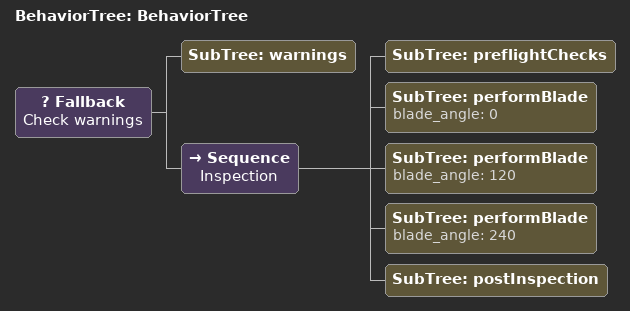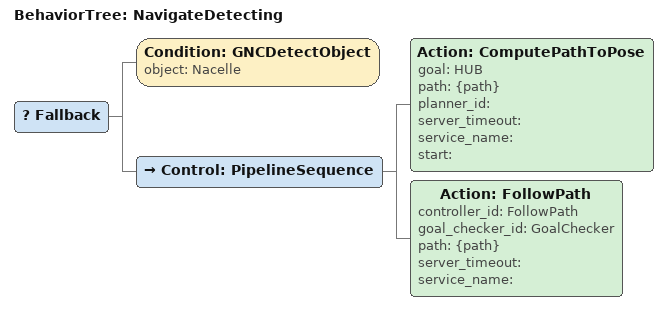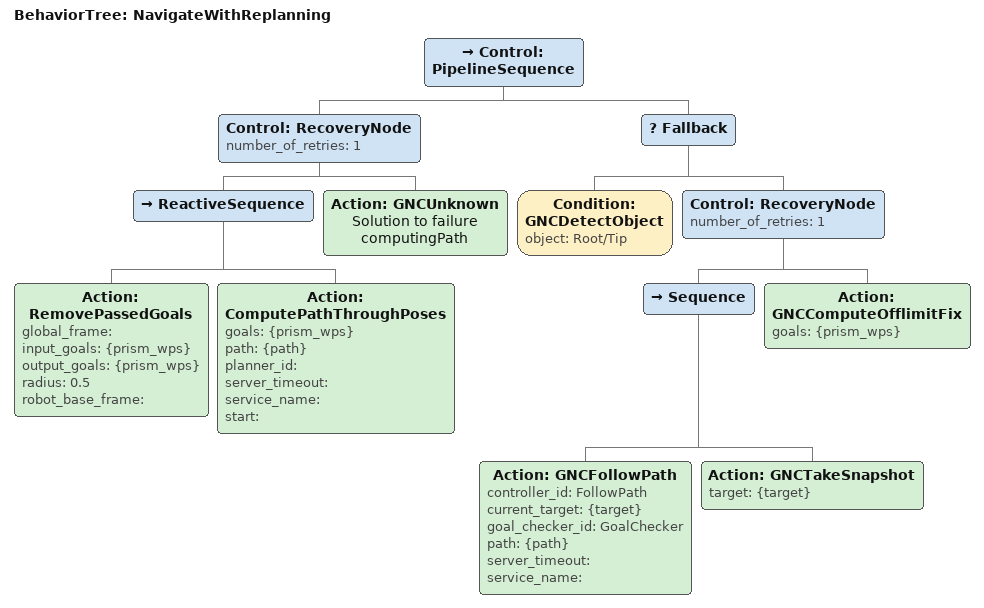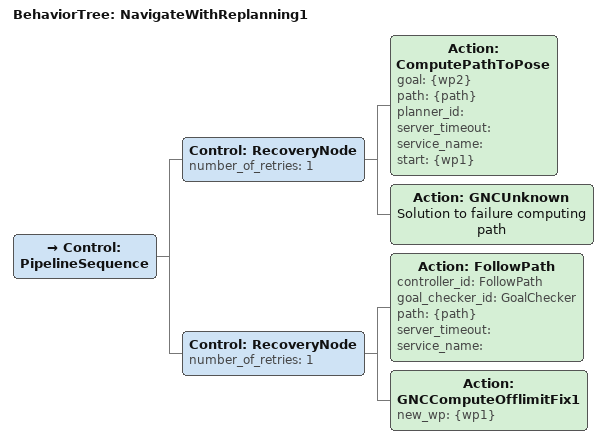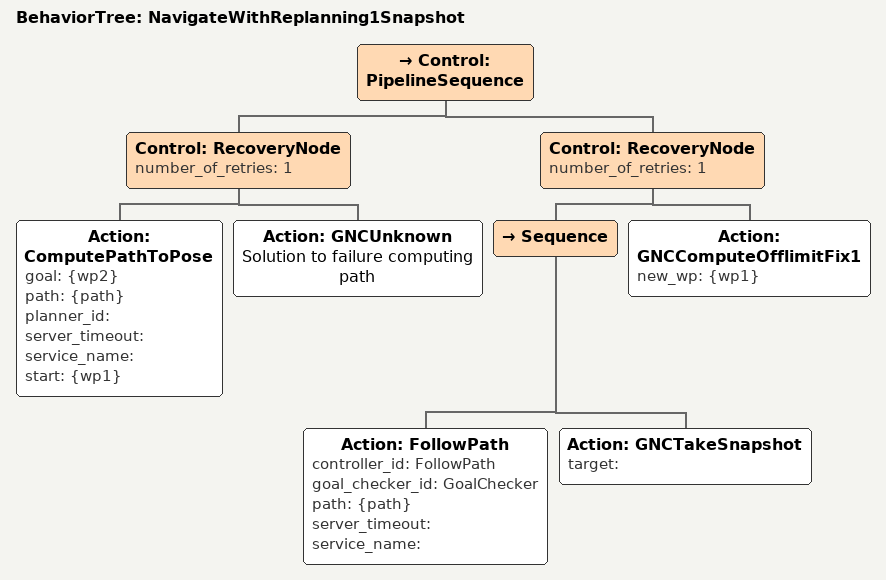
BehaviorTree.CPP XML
<BehaviorTree ID="BehaviorTree">
    <Fallback name="Check warnings">
        <SubTree ID="warnings"/>
        <Sequence name="Inspection">
            <SubTree ID="preflightChecks"/>
            <SubTree ID="performBlade" blade_angle="0"/>
            <SubTree ID="performBlade" blade_angle="120"/>
            <SubTree ID="performBlade" blade_angle="240"/>
            <SubTree ID="postInspection"/>
        </Sequence>
    </Fallback>
</BehaviorTree>

<BehaviorTree ID="NavigateDetecting">
    <Fallback>
        <Condition ID="GNCDetectObject" object="Nacelle"/>
        <Control ID="PipelineSequence">
            <Action ID="ComputePathToPose" goal="HUB" path="{path}" planner_id="" server_timeout="" service_name="" start=""/>
            <Action ID="FollowPath" controller_id="FollowPath" goal_checker_id="GoalChecker" path="{path}" server_timeout="" service_name=""/>
        </Control>
    </Fallback>
</BehaviorTree>

<BehaviorTree ID="NavigateWithReplanning">
    <Control ID="PipelineSequence">
        <Control ID="RecoveryNode" number_of_retries="1">
            <ReactiveSequence>
                <Action ID="RemovePassedGoals" global_frame="" input_goals="{prism_wps}" output_goals="{prism_wps}" radius="0.5" robot_base_frame=""/>
                <Action ID="ComputePathThroughPoses" goals="{prism_wps}" path="{path}" planner_id="" server_timeout="" service_name="" start=""/>
            </ReactiveSequence>
            <Action ID="GNCUnknown" name="Solution to failure computingPath"/>
        </Control>
        <Fallback>
            <Condition ID="GNCDetectObject" object="Root/Tip"/>
            <Control ID="RecoveryNode" number_of_retries="1">
                <Sequence>
                    <Action ID="GNCFollowPath" controller_id="FollowPath" current_target="{target}" goal_checker_id="GoalChecker" path="{path}" server_timeout="" service_name=""/>
                    <Action ID="GNCTakeSnapshot" target="{target}"/>
                </Sequence>
                <Action ID="GNCComputeOfflimitFix" goals="{prism_wps}"/>
            </Control>
        </Fallback>
    </Control>
</BehaviorTree>

<BehaviorTree ID="NavigateWithReplanning1">
    <Control ID="PipelineSequence">
        <Control ID="RecoveryNode" number_of_retries="1">
            <Action ID="ComputePathToPose" goal="{wp2}" path="{path}" planner_id="" server_timeout="" service_name="" start="{wp1}"/>
            <Action ID="GNCUnknown" name="Solution to failure computing path"/>
        </Control>
        <Control ID="RecoveryNode" number_of_retries="1">
            <Action ID="FollowPath" controller_id="FollowPath" goal_checker_id="GoalChecker" path="{path}" server_timeout="" service_name=""/>
            <Action ID="GNCComputeOfflimitFix1" new_wp="{wp1}"/>
        </Control>
    </Control>
</BehaviorTree>

<BehaviorTree ID="NavigateWithReplanning1Snapshot">
    <Control ID="PipelineSequence">
        <Control ID="RecoveryNode" number_of_retries="1">
            <Action ID="ComputePathToPose" goal="{wp2}" path="{path}" planner_id="" server_timeout="" service_name="" start="{wp1}"/>
            <Action ID="GNCUnknown" name="Solution to failure computing path"/>
        </Control>
        <Control ID="RecoveryNode" number_of_retries="1">
            <Sequence>
                <Action ID="FollowPath" controller_id="FollowPath" goal_checker_id="GoalChecker" path="{path}" server_timeout="" service_name=""/>
                <Action ID="GNCTakeSnapshot" target=""/>
            </Sequence>
            <Action ID="GNCComputeOfflimitFix1" new_wp="{wp1}"/>
        </Control>
    </Control>
</BehaviorTree>
